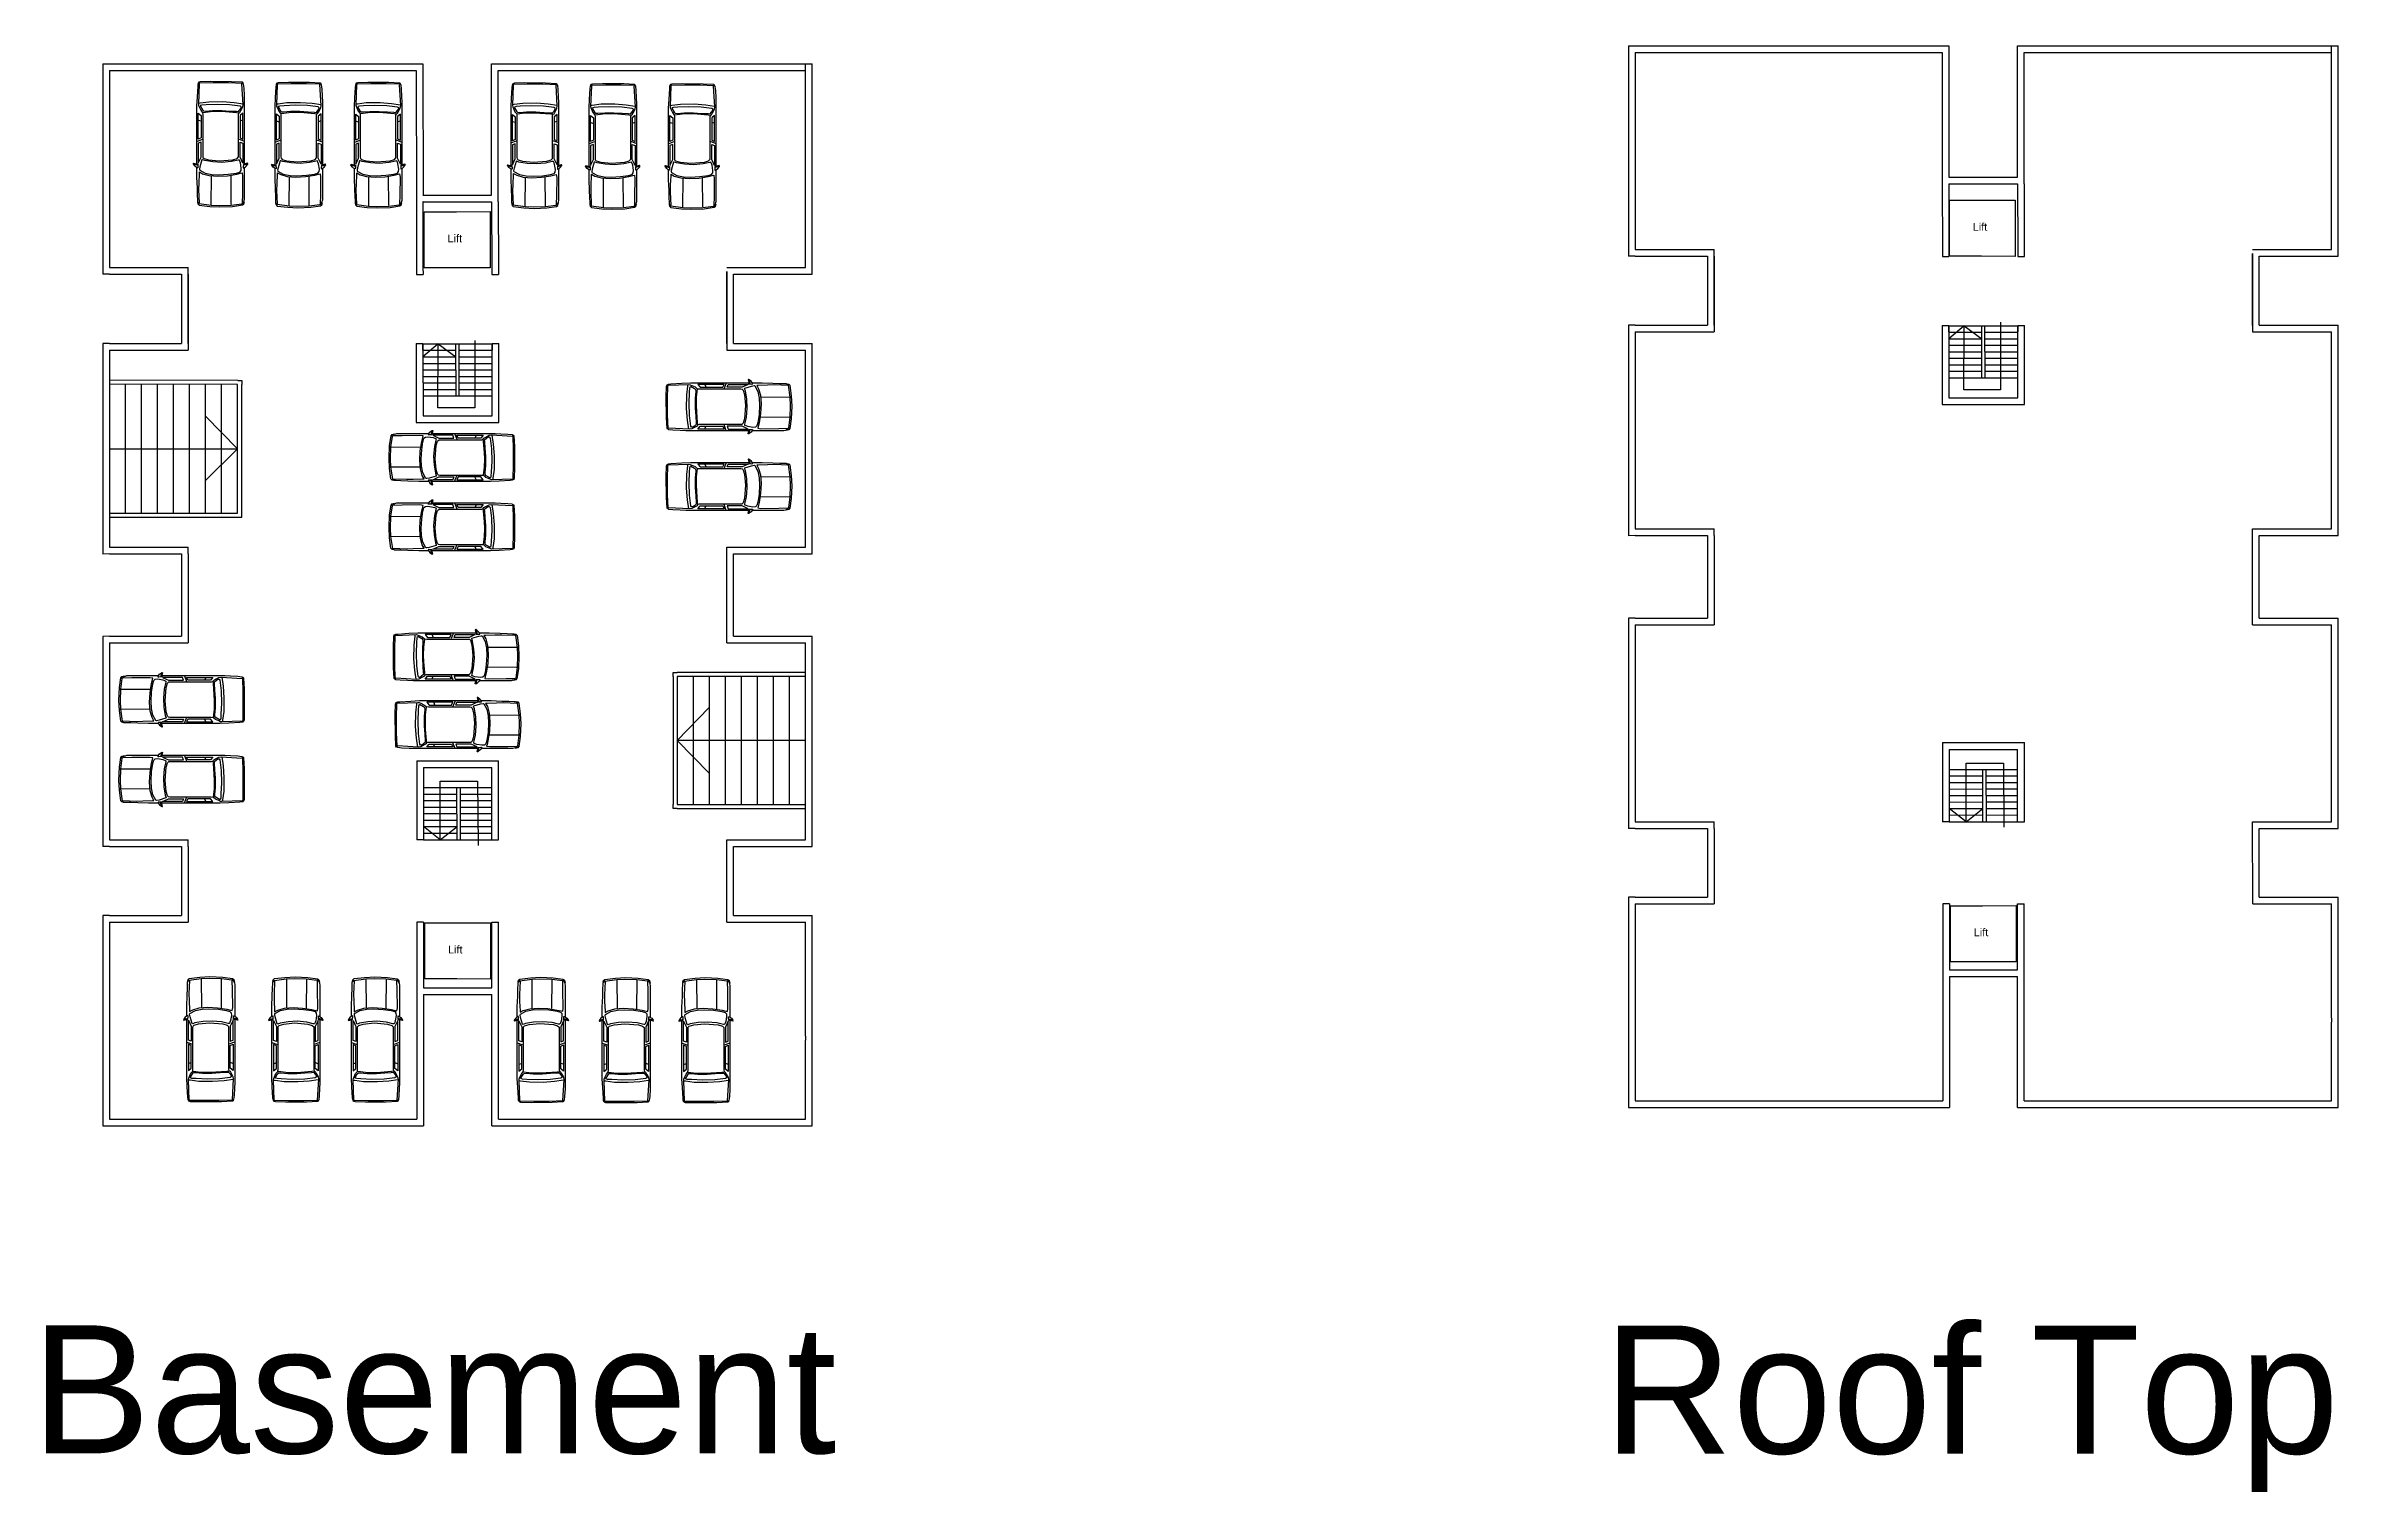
# Model space of a CAD drawing. Header units: inches. Extents: x 1911 to 8354, y 1327 to 3538.
# Drawn here: x 4922 to 8354, y 1327 to 3493 of the extents above; entities that cross this region are included whole.
import ezdxf

# ---------------------------------------------------------------- set-up
doc = ezdxf.new("R2010")
doc.units = ezdxf.units.IN
doc.header["$LTSCALE"] = 8
doc.header["$MEASUREMENT"] = 0
for name, color, linetype in [('Aesthetic', 4, 'Continuous'), ('Label', 72, 'Continuous'), ('Lift', 30, 'Continuous'), ('stairs', 240, 'Continuous'), ('Text', 1, 'Continuous')]:
    doc.layers.add(name, color=color, linetype=linetype)
doc.styles.get("Standard").update_dxf_attribs({"font": 'arial.ttf'})

# ---------------------------------------------------------------- blocks, each defined once
blk = doc.blocks.new('A$C381B4D24')
for p, q in [((-1.777, 0.52), (-1.719, 0.898)), ((-1.719, 0.898), (-1.68, 0.953)), ((-1.68, 0.953), (-1.583, 0.977)), ((-1.672, 0.873), (-1.658, 0.914)), ((-1.658, 0.914), (-1.605, 0.955)), ((-1.293, 0.898), (-1.648, 0.89)), ((-1.605, 0.955), (-1.538, 0.971)), ((-1.538, 0.971), (-1.491, 0.987)), ((-1.491, 0.987), (-0.253, 0.987)), ((-0.596, 0.906), (-1.293, 0.898)), ((-0.473, 0.89), (-0.596, 0.906)), ((-0.274, 0.942), (-0.269, 0.963)), ((-0.269, 0.935), (-0.274, 0.942)), ((-0.269, 0.963), (-0.244, 1.001)), ((-0.263, 0.932), (-0.269, 0.935)), ((-0.246, 0.932), (-0.263, 0.932)), ((-0.131, 0.936), (-0.246, 0.932)), ((-0.244, 1.001), (-0.212, 1.042)), ((-0.212, 1.042), (-0.142, 1.096)), ((-0.162, 0.981), (-0.17, 0.938)), ((-0.133, 1.095), (-0.162, 0.981)), ((-0.142, 1.096), (-0.127, 1.108)), ((-0.12, 1.108), (-0.133, 1.095)), ((-0.128, 0.963), (-0.131, 0.936)), ((-0.124, 0.989), (-0.128, 0.963)), ((-0.127, 1.108), (-0.12, 1.108)), ((-0.11, 1.042), (-0.124, 0.989)), ((-0.124, 0.987), (2.324, 0.987)), ((-0.119, 1.108), (-0.097, 1.101)), ((-0.097, 1.095), (-0.11, 1.042)), ((-0.097, 1.101), (-0.097, 1.095)), ((0.682, 0.92), (-0.097, 0.92)), ((-0.097, 0.92), (0.136, 0.809)), ((0.721, 0.809), (0.682, 0.92)), ((0.753, 0.983), (0.838, 0.761)), ((0.838, 0.92), (1.857, 0.92)), ((0.89, 0.809), (0.838, 0.92)), ((1.585, 0.912), (1.552, 0.825)), ((1.857, 0.92), (1.766, 0.809)), ((1.961, 0.844), (2.095, 0.916)), ((2.095, 0.916), (2.188, 0.93)), ((2.188, 0.93), (2.998, 0.88)), ((2.206, 0.923), (2.258, 0.574)), ((2.324, 0.987), (2.546, 0.978)), ((2.546, 0.978), (2.826, 0.963)), ((2.826, 0.963), (2.989, 0.944)), ((2.989, 0.944), (3.007, 0.929)), ((2.998, 0.93), (3.039, 0.923)), ((3.007, 0.929), (3.015, 0.893)), ((3.015, 0.893), (3.033, 0.361)), ((3.039, 0.923), (3.056, 0.894)), ((3.056, 0.894), (3.08, 0.475)), ((-1.797, 0.023), (-1.777, 0.52)), ((-1.777, -0.371), (-1.797, 0.023)), ((-1.738, 0), (-1.725, 0.465)), ((-1.725, -0.318), (-1.738, 0)), ((-1.725, 0.465), (-1.672, 0.873)), ((-1.706, 0.464), (-0.583, 0.456)), ((-0.602, -0.056), (-0.583, 0.314)), ((-0.583, 0.314), (-0.524, 0.677)), ((-0.546, -0.016), (-0.526, 0.349)), ((-0.526, 0.349), (-0.481, 0.666)), ((-0.524, 0.677), (-0.486, 0.827)), ((-0.486, 0.827), (-0.473, 0.89)), ((-0.481, 0.666), (-0.442, 0.801)), ((-0.442, 0.801), (-0.383, 0.849)), ((-0.383, 0.849), (-0.286, 0.856)), ((-0.286, 0.856), (-0.085, 0.825)), ((-0.085, 0.825), (-0.019, 0.801)), ((-0.033, 0.476), (-0.065, 0.103)), ((-0.065, 0.103), (-0.046, -0.246)), ((0.026, 0.73), (-0.033, 0.476)), ((-0.019, 0.801), (0.032, 0.777)), ((0, 0), (0.039, 0.523)), ((0.039, -0.42), (0, 0)), ((0.032, 0.777), (0.026, 0.73)), ((0.039, 0.523), (0.091, 0.69)), ((0.091, 0.69), (0.149, 0.746)), ((0.136, 0.809), (0.721, 0.809)), ((0.149, 0.746), (1.812, 0.746)), ((1.766, 0.809), (0.89, 0.809)), ((1.812, 0.746), (1.857, 0.761)), ((1.868, 0.766), (1.885, 0.802)), ((1.879, 0.674), (1.868, 0.766)), ((1.914, 0.247), (1.879, 0.674)), ((1.885, 0.802), (1.961, 0.844)), ((1.926, -0.009), (1.914, 0.247)), ((1.92, 0.745), (1.99, 0.802)), ((1.926, 0.666), (1.92, 0.745)), ((1.938, 0.417), (1.926, 0.666)), ((1.961, 0.097), (1.938, 0.417)), ((1.961, -0.265), (1.961, 0.097)), ((1.99, 0.802), (2.054, 0.852)), ((2.054, 0.852), (2.101, 0.852)), ((2.101, 0.852), (2.13, 0.809)), ((2.13, 0.809), (2.182, 0.396)), ((2.182, 0.396), (2.194, -0.088)), ((2.258, 0.574), (2.293, 0.126)), ((2.293, 0.126), (2.287, -0.408)), ((3.033, 0.361), (3.033, -0.237)), ((3.08, 0.475), (3.085, -0.344)), ((-1.726, -0.782), (-1.777, -0.371)), ((-1.68, -0.829), (-1.726, -0.782)), ((-1.658, -0.783), (-1.725, -0.318)), ((-1.719, -0.316), (-0.596, -0.308)), ((-1.616, -0.845), (-1.68, -0.829)), ((-1.618, -0.832), (-1.658, -0.783)), ((-1.642, -0.774), (-1.125, -0.797)), ((-1.585, -0.848), (-1.618, -0.832)), ((-1.545, -0.848), (-1.585, -0.848)), ((-1.338, -0.856), (-1.545, -0.848)), ((-1.064, -0.864), (-1.338, -0.856)), ((-1.125, -0.797), (-0.86, -0.789)), ((-0.643, -0.881), (-1.064, -0.864)), ((-0.86, -0.789), (-0.492, -0.774)), ((-0.397, -0.881), (-0.643, -0.881)), ((-0.576, -0.395), (-0.602, -0.056)), ((-0.505, -0.648), (-0.576, -0.395)), ((-0.533, -0.286), (-0.546, -0.016)), ((-0.481, -0.547), (-0.533, -0.286)), ((-0.434, -0.774), (-0.505, -0.648)), ((-0.492, -0.774), (-0.434, -0.774)), ((-0.364, -0.761), (-0.481, -0.547)), ((-0.256, -0.881), (-0.397, -0.881)), ((-0.331, -0.769), (-0.364, -0.761)), ((-0.234, -0.753), (-0.331, -0.769)), ((-0.269, -0.834), (-0.274, -0.841)), ((-0.274, -0.841), (-0.269, -0.862)), ((-0.263, -0.831), (-0.269, -0.834)), ((-0.269, -0.862), (-0.244, -0.9)), ((-0.246, -0.831), (-0.263, -0.831)), ((-0.131, -0.835), (-0.246, -0.831)), ((0.032, -0.674), (-0.234, -0.753)), ((-0.162, -0.88), (-0.17, -0.837)), ((-0.133, -0.994), (-0.162, -0.88)), ((-0.128, -0.862), (-0.131, -0.835)), ((-0.124, -0.889), (-0.128, -0.862)), ((1.703, -0.881), (-0.125, -0.881)), ((-0.11, -0.941), (-0.124, -0.889)), ((-0.097, -0.817), (0.136, -0.706)), ((0.682, -0.817), (-0.097, -0.817)), ((-0.046, -0.246), (0.006, -0.563)), ((0.006, -0.563), (0.039, -0.65)), ((0.039, -0.65), (0.032, -0.674)), ((0.091, -0.595), (0.039, -0.42)), ((0.13, -0.634), (0.091, -0.595)), ((0.182, -0.642), (0.13, -0.634)), ((0.136, -0.706), (0.721, -0.706)), ((1.793, -0.642), (0.182, -0.642)), ((0.721, -0.706), (0.682, -0.817)), ((0.753, -0.88), (0.838, -0.658)), ((0.89, -0.706), (0.838, -0.817)), ((0.838, -0.817), (1.857, -0.817)), ((1.766, -0.706), (0.89, -0.706)), ((1.585, -0.809), (1.552, -0.722)), ((2.144, -0.881), (1.703, -0.881)), ((1.857, -0.817), (1.766, -0.706)), ((1.883, -0.65), (1.793, -0.642)), ((1.879, -0.628), (1.92, -0.337)), ((1.897, -0.664), (1.879, -0.628)), ((1.967, -0.721), (1.897, -0.664)), ((1.92, -0.337), (1.926, -0.009)), ((1.938, -0.536), (1.961, -0.265)), ((1.943, -0.614), (1.938, -0.536)), ((1.984, -0.657), (1.943, -0.614)), ((2.095, -0.778), (1.967, -0.721)), ((2.142, -0.749), (1.984, -0.657)), ((2.159, -0.806), (2.095, -0.778)), ((2.483, -0.864), (2.144, -0.881)), ((2.165, -0.678), (2.147, -0.742)), ((2.206, -0.813), (2.159, -0.806)), ((2.177, -0.514), (2.165, -0.678)), ((2.194, -0.088), (2.177, -0.514)), ((3.01, -0.785), (2.206, -0.813)), ((2.241, -0.749), (2.235, -0.813)), ((2.287, -0.408), (2.241, -0.749)), ((2.907, -0.837), (2.483, -0.864)), ((2.981, -0.829), (2.907, -0.837)), ((3.01, -0.803), (2.981, -0.829)), ((3.021, -0.82), (2.998, -0.828)), ((3.017, -0.764), (3.01, -0.803)), ((3.033, -0.237), (3.021, -0.764)), ((3.056, -0.799), (3.021, -0.82)), ((3.074, -0.742), (3.056, -0.799)), ((3.085, -0.344), (3.074, -0.742)), ((-0.244, -0.9), (-0.212, -0.941)), ((-0.212, -0.941), (-0.142, -0.995)), ((-0.142, -0.995), (-0.127, -1.007)), ((-0.12, -1.007), (-0.133, -0.994)), ((-0.127, -1.007), (-0.12, -1.007)), ((-0.119, -1.007), (-0.097, -1)), ((-0.097, -0.994), (-0.11, -0.941)), ((-0.097, -1), (-0.097, -0.994))]:
    blk.add_line(p, q)

msp = doc.modelspace()

# ---------------------------------------------------------------- linework, layer by layer
for p, q in [((7291.8, 3492.8), (7771.2, 3492.8)), ((7291.8, 3492.8), (7291.8, 3177.8)), ((7301.8, 3482.8), (7761.2, 3482.8)), ((7301.8, 3482.8), (7301.8, 3187.8)), ((7761.2, 3482.8), (7761.3, 3286.3)), ((7771.2, 3492.8), (7771.3, 3296.3)), ((7874, 3492.8), (8354, 3492.8)), ((7874, 3296.3), (7874, 3492.8)), ((7884, 3492.8), (7884, 3492.8)), ((7884, 3482.8), (8344, 3482.8)), ((7884, 3286.3), (7884, 3482.8)), ((8344, 3187.8), (8344, 3492.8)), ((8354, 3177.8), (8354, 3492.8)), ((5007.3, 3465.6), (5486.7, 3465.6)), ((5007.3, 3465.6), (5007.3, 3150.6)), ((5017.3, 3455.6), (5476.7, 3455.6)), ((5017.3, 3455.6), (5017.3, 3160.6)), ((5476.7, 3455.6), (5476.8, 3259.1)), ((5486.7, 3465.6), (5486.8, 3269.1)), ((5589.5, 3465.6), (6069.6, 3465.6)), ((5589.5, 3269.1), (5589.5, 3465.6)), ((5599.5, 3465.6), (5599.5, 3465.6)), ((5599.5, 3259.1), (5599.5, 3455.6)), ((5599.5, 3455.6), (6059.6, 3455.6)), ((6059.6, 3160.6), (6059.6, 3465.6)), ((6069.6, 3150.6), (6069.6, 3465.6)), ((7771.2, 3296.3), (7874, 3296.3)), ((7874, 3296.3), (7874, 3296.3)), ((7874, 3296.3), (7874, 3296.3)), ((5486.7, 3269.1), (5589.5, 3269.1)), ((5589.5, 3269.1), (5589.5, 3269.1)), ((5589.5, 3269.1), (5589.5, 3269.1)), ((7761.3, 3286.3), (7761.5, 3187.8)), ((7771.2, 3286.3), (7874, 3286.3)), ((7771.3, 3286.3), (7771.2, 3286.3)), ((7771.2, 3286.3), (7771.2, 3187.8)), ((7874, 3286.3), (7874, 3286.3)), ((7874, 3286.3), (7874, 3286.3)), ((7874, 3286.3), (7874.3, 3187.8)), ((7884, 3286.3), (7884.1, 3187.8)), ((5476.8, 3259.1), (5477.1, 3160.6)), ((5486.7, 3259.1), (5589.5, 3259.1)), ((5486.8, 3259.1), (5486.7, 3259.1)), ((5486.7, 3259.1), (5486.7, 3160.6)), ((5589.5, 3259.1), (5589.5, 3259.1)), ((5589.5, 3259.1), (5589.5, 3259.1)), ((5589.5, 3259.1), (5589.8, 3160.6)), ((5599.5, 3259.1), (5599.7, 3160.6)), ((5017.3, 3160.6), (5125.3, 3160.6)), ((5125.3, 3160.6), (5135.3, 3160.6)), ((5135.3, 3150.6), (5135.3, 3160.6)), ((5477.1, 3160.6), (5477.1, 3150.4)), ((5486.7, 3160.6), (5486.8, 3150.4)), ((5589.8, 3160.6), (5589.8, 3150.3)), ((5599.7, 3160.6), (5599.7, 3150.3)), ((5941.6, 3160.6), (5951.6, 3160.6)), ((5951.6, 3160.6), (6059.6, 3160.6)), ((7301.8, 3177.8), (7291.8, 3177.8)), ((7301.8, 3187.8), (7409.8, 3187.8)), ((7301.8, 3177.8), (7409.8, 3177.8)), ((7409.8, 3187.8), (7419.8, 3187.8)), ((7409.8, 3177.8), (7409.8, 3074.3)), ((7419.8, 3177.8), (7419.8, 3187.8)), ((7419.8, 3177.8), (7419.8, 3074.3)), ((7419.8, 3074.3), (7419.8, 3177.8)), ((7761.5, 3187.8), (7761.5, 3177.5)), ((7761.5, 3177.5), (7771.2, 3177.5)), ((7771.2, 3187.8), (7771.2, 3177.5)), ((7874.3, 3187.8), (7874.3, 3177.5)), ((7874.3, 3177.5), (7884.2, 3177.5)), ((7874.3, 3177.5), (7884.2, 3177.5)), ((7884.1, 3187.8), (7884.1, 3177.5)), ((7884.2, 3177.5), (7884.2, 3177.5)), ((8226, 3187.8), (8236, 3187.8)), ((8226, 3177.8), (8226, 3181.8)), ((8226, 3181.8), (8226, 3064.3)), ((8226, 3074.2), (8226, 3177.3)), ((8236, 3187.8), (8344, 3187.8)), ((8236, 3177.8), (8344, 3177.8)), ((8236, 3074.3), (8236, 3177.8)), ((8344, 3177.8), (8354, 3177.8)), ((5017.3, 3150.6), (5007.3, 3150.6)), ((5017.3, 3150.6), (5125.3, 3150.6)), ((5125.3, 3150.6), (5125.3, 3047.1)), ((5135.3, 3150.6), (5135.3, 3047.1)), ((5135.3, 3047.1), (5135.3, 3150.6)), ((5477.1, 3150.4), (5486.8, 3150.4)), ((5589.8, 3150.3), (5599.8, 3150.3)), ((5589.8, 3150.3), (5599.8, 3150.3)), ((5599.8, 3150.3), (5599.8, 3150.3)), ((5941.6, 3150.6), (5941.6, 3154.6)), ((5941.6, 3154.6), (5941.6, 3037.1)), ((5941.6, 3047), (5941.6, 3150.1)), ((5951.6, 3150.6), (6059.6, 3150.6)), ((5951.6, 3047.1), (5951.6, 3150.6)), ((6059.6, 3150.6), (6069.6, 3150.6)), ((7291.8, 3074.4), (7291.8, 2758.9)), ((7301.8, 3074.3), (7291.8, 3074.4)), ((7301.8, 3074.3), (7409.8, 3074.3)), ((7301.8, 3064.3), (7301.8, 2769.3)), ((7301.8, 3064.3), (7409.8, 3064.3)), ((7409.8, 3064.3), (7419.8, 3064.3)), ((7419.8, 3074.3), (7419.8, 3064.3)), ((7761.1, 3074.2), (7771.1, 3074.2)), ((7761.1, 3074.2), (7761.2, 2955.7)), ((7771.1, 3074.2), (7771.1, 3064.3)), ((7771.1, 3064.3), (7771.1, 3074.2)), ((7771.1, 3064.3), (7771.2, 2965.7)), ((7874.6, 3074.2), (7884.6, 3074.2)), ((7874.6, 3074.2), (7874.7, 3064.3)), ((7874.7, 3064.3), (7874.6, 3074.2)), ((7874.6, 2965.7), (7874.7, 3064.3)), ((7884.3, 3074.2), (7884.3, 3074.2)), ((7884.6, 2955.7), (7884.6, 3074.2)), ((8226, 3064.3), (8344, 3064.3)), ((8236, 3074.3), (8344, 3074.3)), ((8344, 3074.3), (8354, 3074.3)), ((8344, 2769.3), (8344, 3064.3)), ((8354, 2759.3), (8354, 3074.3)), ((5007.3, 3047.2), (5007.3, 2731.7)), ((5017.3, 3047.1), (5007.3, 3047.2)), ((5017.3, 3047.1), (5125.3, 3047.1)), ((5017.3, 3037.1), (5017.3, 2742.1)), ((5017.3, 3037.1), (5125.3, 3037.1)), ((5125.3, 3037.1), (5135.3, 3037.1)), ((5135.3, 3047.1), (5135.3, 3037.1)), ((5476.6, 3047.1), (5486.7, 3047.1)), ((5476.6, 3047.1), (5476.7, 2928.6)), ((5486.7, 3047.1), (5486.7, 3037.1)), ((5486.7, 3037.1), (5486.7, 3047.1)), ((5486.7, 3037.1), (5486.8, 2938.6)), ((5590.1, 2938.6), (5590.2, 3037.1)), ((5590.2, 3047.1), (5600.2, 3047.1)), ((5590.2, 3047.1), (5590.2, 3037.1)), ((5590.2, 3037.1), (5590.2, 3047.1)), ((5599.8, 3047.1), (5599.8, 3047.1)), ((5600.1, 2928.6), (5600.2, 3047.1)), ((5941.6, 3037.1), (6059.6, 3037.1)), ((5951.6, 3047.1), (6059.6, 3047.1)), ((6059.6, 3047.1), (6069.6, 3047.1)), ((6059.6, 2742.1), (6059.6, 3037.1)), ((6069.6, 2732.1), (6069.6, 3047.1)), ((7761.2, 2955.7), (7874.6, 2955.7)), ((7771.2, 2965.7), (7874.6, 2965.7)), ((7874.6, 2955.7), (7884.6, 2955.7)), ((5476.7, 2928.6), (5590.1, 2928.6)), ((5486.8, 2938.6), (5590.1, 2938.6)), ((5590.1, 2928.6), (5600.1, 2928.6)), ((7301.8, 2759.3), (7291.8, 2758.9)), ((7301.8, 2769.3), (7419.8, 2769.3)), ((7301.8, 2759.3), (7409.8, 2759.3)), ((7409.8, 2759.3), (7409.8, 2635.8)), ((7419.8, 2759.3), (7419.8, 2769.3)), ((7419.8, 2759.3), (7419.8, 2635.8)), ((8226, 2769.3), (8344, 2769.3)), ((8226, 2625.8), (8226, 2769.3)), ((8236, 2759.3), (8344, 2759.3)), ((8236, 2635.8), (8236, 2759.3)), ((8344, 2759.3), (8354, 2759.3)), ((5017.3, 2732.1), (5007.3, 2731.7)), ((5017.3, 2742.1), (5135.3, 2742.1)), ((5017.3, 2732.1), (5125.3, 2732.1)), ((5125.3, 2732.1), (5125.3, 2608.6)), ((5135.3, 2732.1), (5135.3, 2742.1)), ((5135.3, 2732.1), (5135.3, 2608.6)), ((5941.6, 2742.1), (6059.6, 2742.1)), ((5941.6, 2598.6), (5941.6, 2742.1)), ((5951.6, 2732.1), (6059.6, 2732.1)), ((5951.6, 2608.6), (5951.6, 2732.1)), ((6059.6, 2732.1), (6069.6, 2732.1)), ((5017.3, 2608.6), (5007.3, 2608.5)), ((5007.3, 2608.5), (5007.3, 2293.6)), ((5017.3, 2608.6), (5125.3, 2608.6)), ((5135.3, 2608.6), (5135.3, 2598.6)), ((5951.6, 2608.6), (6059.6, 2608.6)), ((6059.6, 2608.6), (6069.6, 2608.6)), ((6069.6, 2293.6), (6069.6, 2608.6)), ((7301.8, 2635.8), (7291.8, 2635.7)), ((7291.8, 2635.7), (7291.8, 2320.8)), ((7301.8, 2635.8), (7409.8, 2635.8)), ((7301.8, 2625.8), (7301.8, 2330.8)), ((7301.8, 2625.8), (7419.8, 2625.8)), ((7419.8, 2635.8), (7419.8, 2625.8)), ((8226, 2625.8), (8344, 2625.8)), ((8236, 2635.8), (8344, 2635.8)), ((8344, 2635.8), (8354, 2635.8)), ((8344, 2330.8), (8344, 2625.8)), ((8354, 2320.8), (8354, 2635.8)), ((5017.3, 2598.6), (5017.3, 2303.6)), ((5017.3, 2598.6), (5135.3, 2598.6)), ((5941.6, 2598.6), (6059.6, 2598.6)), ((6059.6, 2303.6), (6059.6, 2598.6)), ((7761.7, 2449.3), (7761.8, 2330.7)), ((7761.7, 2449.3), (7884.2, 2449.3)), ((7771.7, 2439.3), (7771.8, 2330.8)), ((7771.7, 2439.3), (7874.2, 2439.3)), ((7874.2, 2330.8), (7874.2, 2439.3)), ((7884.2, 2330.8), (7884.2, 2449.3)), ((5477.3, 2422.1), (5477.4, 2303.6)), ((5477.3, 2422.1), (5599.8, 2422.1)), ((5487.3, 2412.1), (5487.4, 2303.6)), ((5487.3, 2412.1), (5589.8, 2412.1)), ((5589.7, 2303.6), (5589.8, 2412.1)), ((5599.7, 2303.6), (5599.8, 2422.1)), ((5017.3, 2303.6), (5135.3, 2303.6)), ((5135.3, 2293.6), (5135.3, 2303.6)), ((5487.4, 2303.6), (5477.4, 2303.6)), ((5589.7, 2303.6), (5589.7, 2303.6)), ((5589.7, 2303.6), (5599.7, 2303.6)), ((5941.6, 2303.6), (6059.6, 2303.6)), ((5941.8, 2180.6), (5941.6, 2303.6)), ((7301.8, 2320.8), (7291.8, 2320.8)), ((7301.8, 2330.8), (7419.8, 2330.8)), ((7301.8, 2320.8), (7409.8, 2320.8)), ((7409.8, 2320.8), (7409.8, 2217.8)), ((7419.8, 2320.8), (7419.8, 2330.8)), ((7419.8, 2320.8), (7419.8, 2217.8)), ((7771.8, 2330.7), (7761.8, 2330.7)), ((7874.2, 2330.8), (7874.2, 2330.7)), ((7874.2, 2330.7), (7884.2, 2330.8)), ((8226, 2330.8), (8344, 2330.8)), ((8226.2, 2207.8), (8226, 2330.8)), ((8236, 2320.8), (8344, 2320.8)), ((8236, 2217.8), (8236, 2320.8)), ((8344, 2320.8), (8354, 2320.8)), ((5017.3, 2293.6), (5007.3, 2293.6)), ((5017.3, 2293.6), (5125.3, 2293.6)), ((5125.3, 2293.6), (5125.3, 2190.6)), ((5135.3, 2293.6), (5135.3, 2190.6)), ((5951.6, 2293.6), (6059.6, 2293.6)), ((5951.6, 2190.6), (5951.6, 2293.6)), ((6059.6, 2293.6), (6069.6, 2293.6)), ((7291.8, 2217.8), (7291.8, 1902.8)), ((7301.8, 2217.8), (7291.8, 2217.8)), ((7301.8, 2217.8), (7409.8, 2217.8)), ((7301.8, 2207.8), (7301.8, 1912.8)), ((7301.8, 2207.8), (7419.8, 2207.8)), ((7419.8, 2217.8), (7419.8, 2207.8)), ((7762, 2207.8), (7762.1, 2099.2)), ((7772, 2207.8), (7762, 2207.8)), ((7772, 2207.8), (7772.1, 2109.3)), ((7874, 2109.3), (7874.1, 2207.8)), ((7874.1, 2207.8), (7884.1, 2207.8)), ((7884, 2099.3), (7884.1, 2207.8)), ((8226.2, 2207.8), (8344, 2207.8)), ((8236, 2217.8), (8344, 2217.8)), ((8344, 2217.8), (8354, 2217.8)), ((8344, 2036.8), (8344, 2207.8)), ((8354, 1902.8), (8354, 2217.8)), ((5007.3, 2190.6), (5007.3, 1875.6)), ((5017.3, 2190.6), (5007.3, 2190.6)), ((5017.3, 2190.6), (5125.3, 2190.6)), ((5017.3, 2180.6), (5017.3, 1885.6)), ((5017.3, 2180.6), (5135.3, 2180.6)), ((5135.3, 2190.6), (5135.3, 2180.6)), ((5477.5, 2180.6), (5477.6, 2072.1)), ((5487.5, 2180.6), (5477.5, 2180.6)), ((5487.5, 2180.6), (5487.6, 2082.1)), ((5589.6, 2082.1), (5589.6, 2180.6)), ((5589.6, 2180.6), (5599.6, 2180.6)), ((5599.6, 2072.1), (5599.6, 2180.6)), ((5941.8, 2180.6), (6059.6, 2180.6)), ((5951.6, 2190.6), (6059.6, 2190.6)), ((6059.6, 2190.6), (6069.6, 2190.6)), ((6059.6, 2009.6), (6059.6, 2180.6)), ((6069.6, 1875.6), (6069.6, 2190.6)), ((7762, 2109.3), (7762.1, 1912.8)), ((7762.1, 2109.3), (7762, 2109.3)), ((7772, 2099.3), (7772.1, 1902.8)), ((7772.1, 2099.3), (7772, 2099.3)), ((7772.1, 2109.3), (7874, 2109.3)), ((7772.1, 2109.3), (7772.1, 2109.3)), ((7772.1, 2099.3), (7874, 2099.3)), ((7874, 1902.8), (7874, 2099.3)), ((7884, 1912.8), (7884, 2109.3)), ((5477.5, 2082.1), (5477.6, 1885.6)), ((5477.6, 2082.1), (5477.5, 2082.1)), ((5487.5, 2072.1), (5487.6, 1875.6)), ((5487.6, 2072.1), (5487.5, 2072.1)), ((5487.6, 2082.1), (5589.6, 2082.1)), ((5487.6, 2082.1), (5487.6, 2082.1)), ((5487.6, 2072.1), (5589.6, 2072.1)), ((5589.6, 1875.6), (5589.6, 2072.1)), ((5599.6, 1885.6), (5599.6, 2082.1)), ((8344, 2036.8), (8344, 2030.8)), ((8344, 1912.8), (8344, 2030.8)), ((6059.6, 2009.6), (6059.6, 2003.6)), ((6059.6, 1885.6), (6059.6, 2003.6)), ((7291.8, 1902.8), (7772.1, 1902.8)), ((7301.8, 1912.8), (7762.1, 1912.8)), ((7762.1, 1902.8), (7762.1, 1902.8)), ((7874, 1902.8), (8354, 1902.8)), ((7884, 1912.8), (8075.5, 1912.8)), ((8075.5, 1912.8), (8081.5, 1912.8)), ((8081.5, 1912.8), (8161.5, 1912.8)), ((8161.5, 1912.8), (8232, 1912.8)), ((8232, 1912.8), (8344, 1912.8)), ((5007.3, 1875.6), (5487.6, 1875.6)), ((5017.3, 1885.6), (5477.6, 1885.6)), ((5477.6, 1875.6), (5477.6, 1875.6)), ((5589.6, 1875.6), (6069.6, 1875.6)), ((5599.6, 1885.6), (5791.1, 1885.6)), ((5791.1, 1885.6), (5797.1, 1885.6)), ((5797.1, 1885.6), (5877.1, 1885.6)), ((5877.1, 1885.6), (5947.6, 1885.6)), ((5947.6, 1885.6), (6059.6, 1885.6))]:
    msp.add_line(p, q)
at = {"layer": 'Lift'}
for p, q in [((7772.1, 3177.6), (7772.1, 3261.5)), ((7772.1, 3261.5), (7820.3, 3261.5)), ((7820.3, 3261.5), (7870.6, 3261.7)), ((7870.6, 3261.7), (7870.6, 3177.3)), ((5488.7, 3160.3), (5488.7, 3244.3)), ((5488.7, 3244.3), (5536.9, 3244.3)), ((5536.9, 3244.3), (5587.2, 3244.5)), ((5587.2, 3244.5), (5587.2, 3160.1)), ((5536.9, 3160.3), (5488.7, 3160.3)), ((5587.2, 3160.1), (5536.9, 3160.3)), ((7820.3, 3177.6), (7772.1, 3177.6)), ((7870.6, 3177.3), (7820.3, 3177.6)), ((7773.6, 2121.2), (7773.6, 2205.1)), ((7773.6, 2205.1), (7821.8, 2205.1)), ((7821.8, 2205.1), (7872.1, 2205.3)), ((7872.1, 2205.3), (7872.1, 2120.9)), ((5489.4, 2095.4), (5489.4, 2179.3)), ((5489.4, 2179.3), (5537.6, 2179.3)), ((5537.6, 2179.3), (5587.9, 2179.5)), ((5587.9, 2179.5), (5587.9, 2095.1)), ((5537.6, 2095.4), (5489.4, 2095.4)), ((5587.9, 2095.1), (5537.6, 2095.4)), ((7821.8, 2121.2), (7773.6, 2121.2)), ((7872.1, 2120.9), (7821.8, 2121.2))]:
    msp.add_line(p, q, dxfattribs=at)
at = {"layer": 'stairs'}
for p, q in [((7419.7, 3126.3), (7419.8, 3126.3)), ((5135.3, 3099.1), (5135.3, 3099.1)), ((7771.2, 3073.7), (7874.6, 3073.7)), ((7794, 3073.7), (7771.2, 3054.2)), ((7771.2, 3064), (7820.6, 3064)), ((7793.7, 2977.8), (7794, 3073.7)), ((7794, 3073.7), (7820.6, 3054.2)), ((7820.8, 2995.7), (7820.5, 3073.7)), ((7825.5, 2995.7), (7825.3, 3073.8)), ((7825.3, 3064), (7874.6, 3064)), ((7848.7, 3078.8), (7848.7, 2977.8)), ((5486.7, 3046.6), (5590.2, 3046.6)), ((5509.5, 3046.6), (5486.7, 3027.1)), ((5486.7, 3036.8), (5536.1, 3036.8)), ((5486.7, 3027.1), (5536.1, 3027.1)), ((5509.2, 2950.6), (5509.5, 3046.6)), ((5509.5, 3046.6), (5536.1, 3027.1)), ((5536.3, 2968.6), (5536.1, 3046.5)), ((5541.1, 2968.6), (5540.8, 3046.6)), ((5540.8, 3036.8), (5590.2, 3036.8)), ((5540.9, 3027.1), (5590.2, 3027.1)), ((5564.3, 3051.6), (5564.3, 2950.6)), ((7771.2, 3054.2), (7820.6, 3054.2)), ((7771.2, 3044.5), (7820.6, 3044.5)), ((7771.2, 3034.7), (7820.6, 3034.7)), ((7771.2, 3025), (7820.7, 3025)), ((7825.3, 3054.2), (7874.6, 3054.2)), ((7825.4, 3044.5), (7874.6, 3044.5)), ((7825.4, 3034.7), (7874.6, 3034.7)), ((7825.4, 3025), (7874.6, 3025)), ((5209.3, 2985.5), (5017.4, 2986.2)), ((5209.4, 2991.5), (5017.5, 2992.2)), ((5209.4, 2991.5), (5215.3, 2991.5)), ((5215.3, 2991.5), (5215.3, 2985.5)), ((5486.7, 3017.3), (5536.2, 3017.3)), ((5486.7, 3007.6), (5536.2, 3007.6)), ((5486.7, 2997.8), (5536.2, 2997.8)), ((5486.7, 2988.1), (5536.2, 2988.1)), ((5540.9, 3017.3), (5590.2, 3017.3)), ((5540.9, 3007.6), (5590.2, 3007.6)), ((5541, 2997.8), (5590.2, 2997.8)), ((5541, 2988.1), (5590.2, 2988.1)), ((7771.2, 3015.2), (7820.7, 3015.2)), ((7771.2, 3005.5), (7820.7, 3005.5)), ((7771.2, 2995.7), (7874.6, 2995.7)), ((7825.4, 3015.2), (7874.6, 3015.2)), ((7825.5, 3005.5), (7874.6, 3005.5)), ((5041.3, 2793.2), (5041.3, 2985.5)), ((5065.3, 2793.2), (5065.3, 2985.5)), ((5089.3, 2793.2), (5089.3, 2985.5)), ((5113.3, 2793.2), (5113.3, 2985.5)), ((5137.3, 2793.2), (5137.3, 2985.5)), ((5161.3, 2793.2), (5161.3, 2985.5)), ((5185.3, 2793.2), (5185.3, 2985.5)), ((5209.3, 2793.2), (5209.3, 2985.5)), ((5215.3, 2793.2), (5215.3, 2985.5)), ((5486.7, 2978.3), (5536.3, 2978.3)), ((5486.7, 2968.6), (5590.2, 2968.6)), ((5541, 2978.3), (5590.2, 2978.3)), ((7848.7, 2977.8), (7793.7, 2977.8)), ((7820.8, 2965.7), (7820.8, 2965.7)), ((5209.3, 2889.4), (5161.3, 2938.3)), ((5564.3, 2950.6), (5509.2, 2950.6)), ((5536.4, 2938.5), (5536.4, 2938.6)), ((5017.4, 2889.3), (5209.3, 2889.4)), ((5209.3, 2889.4), (5161.3, 2841.8)), ((5209.3, 2889.4), (5209.3, 2889.4)), ((5017.3, 2793.2), (5209.3, 2793.2)), ((5017.3, 2787.2), (5209.3, 2787.2)), ((5209.3, 2787.2), (5215.4, 2787.2)), ((5215.4, 2787.2), (5215.3, 2793.2)), ((5861.2, 2548.5), (5861.2, 2554.5)), ((5861.2, 2554.5), (5867.2, 2554.5)), ((5861.2, 2548.5), (5861.2, 2356.7)), ((6059.1, 2554.5), (5867.2, 2554.5)), ((6059.1, 2548.5), (5867.2, 2548.5)), ((5867.2, 2548.5), (5867.2, 2356.7)), ((5891.2, 2548.5), (5891.2, 2356.7)), ((5915.2, 2548.5), (5915.2, 2356.7)), ((5939.2, 2548.5), (5939.2, 2356.7)), ((5963.2, 2548.5), (5963.2, 2356.7)), ((5987.2, 2548.5), (5987.2, 2356.7)), ((6011.2, 2548.5), (6011.2, 2356.7)), ((6035.2, 2548.5), (6035.2, 2356.7)), ((5867.2, 2452.6), (5915.2, 2501.8)), ((6059.1, 2452.6), (5867.2, 2452.6)), ((5867.2, 2452.6), (5915.2, 2403.8)), ((7771.7, 2409.3), (7874.2, 2409.3)), ((7796.9, 2330.8), (7796.9, 2418.6)), ((7796.9, 2418.6), (7852.8, 2418.6)), ((7822.3, 2330.6), (7822, 2409.1)), ((7827.4, 2330.7), (7827.1, 2409.2)), ((7852.8, 2418.6), (7853.7, 2322.7)), ((5487.3, 2382.1), (5589.8, 2382.1)), ((5487.3, 2372.3), (5537.6, 2372.3)), ((5512.5, 2303.6), (5512.5, 2391.4)), ((5512.5, 2391.4), (5568.4, 2391.4)), ((5537.8, 2303.4), (5537.6, 2382)), ((5542.9, 2303.6), (5542.7, 2382.1)), ((5542.7, 2372.3), (5589.8, 2372.3)), ((5568.4, 2391.4), (5569.2, 2295.5)), ((7771.7, 2399.5), (7822.1, 2399.4)), ((7771.7, 2389.8), (7822.1, 2389.8)), ((7771.7, 2380), (7822.1, 2379.9)), ((7771.7, 2370.3), (7822.2, 2370.3)), ((7827.2, 2399.5), (7874.2, 2399.5)), ((7827.2, 2389.8), (7874.2, 2389.8)), ((7827.2, 2380.1), (7874.2, 2380)), ((7827.3, 2370.3), (7874.2, 2370.3)), ((5487.3, 2362.6), (5537.6, 2362.6)), ((5487.3, 2352.8), (5537.7, 2352.7)), ((5487.3, 2343.1), (5537.7, 2343.1)), ((5542.8, 2362.6), (5589.8, 2362.6)), ((5542.8, 2352.9), (5589.8, 2352.8)), ((5542.8, 2343.1), (5589.8, 2343.1)), ((5861.2, 2350.7), (5861.2, 2356.7)), ((5867.2, 2350.7), (5861.2, 2350.7)), ((5867.2, 2356.7), (6059.1, 2356.6)), ((5867.2, 2350.7), (6059.1, 2350.6)), ((7771.7, 2360.5), (7822.2, 2360.4)), ((7771.7, 2350.8), (7822.2, 2350.8)), ((7771.7, 2341), (7822.3, 2340.8)), ((7796.9, 2330.8), (7771.8, 2350.8)), ((7796.9, 2330.8), (7822.2, 2350.8)), ((7827.3, 2360.6), (7874.2, 2360.5)), ((7827.3, 2350.8), (7874.2, 2350.8)), ((7827.4, 2340.9), (7874.2, 2341)), ((5487.3, 2333.3), (5537.7, 2333.2)), ((5487.3, 2323.6), (5537.8, 2323.7)), ((5487.3, 2313.8), (5537.8, 2313.6)), ((5512.5, 2303.6), (5487.4, 2323.6)), ((5487.4, 2303.6), (5589.7, 2303.6)), ((5512.5, 2303.6), (5537.8, 2323.7)), ((5542.8, 2333.4), (5589.8, 2333.3)), ((5542.9, 2323.6), (5589.8, 2323.6)), ((5542.9, 2313.7), (5589.8, 2313.8)), ((7771.8, 2330.8), (7874.2, 2330.8))]:
    msp.add_line(p, q, dxfattribs=at)

# ---------------------------------------------------------------- block references
at = {"layer": 'Aesthetic', "yscale": 38.4722857658435, "zscale": 38.4722857658435}
for p, xscale, rotation in [((5181.8, 3320.6), -38.4722857658435, 269.9999999999983), ((5298.7, 3319.3), -38.4722857658435, 269.9999999999983), ((5417.6, 3319.2), -38.4722857658435, 269.9999999999983), ((5652.1, 3318.5), -38.4722857658435, 269.9999999999983), ((5769, 3317.2), -38.4722857658435, 269.9999999999983), ((5887.9, 3317.1), -38.4722857658435, 269.9999999999983), ((5969.7, 2954.3), 38.4722857658435, 180), ((5969.7, 2835), 38.4722857658435, 180), ((5561.3, 2579.8), 38.4722857658435, 180), ((5563.9, 2478.3), 38.4722857658435, 180), ((5167, 2029.9), 38.4722857658435, 270), ((5294.4, 2029.5), 38.4722857658435, 270), ((5413.6, 2029.5), 38.4722857658435, 270), ((5661.8, 2028.8), 38.4722857658435, 270), ((5789.1, 2028.4), 38.4722857658435, 270), ((5908.4, 2028.4), 38.4722857658435, 270)]:
    msp.add_blockref('A$C381B4D24', p, dxfattribs=dict(at, xscale=xscale, rotation=rotation))
at = {"layer": 'Aesthetic', "xscale": 38.4722857658435, "yscale": 38.4722857658435, "zscale": 38.4722857658435}
for p in [(5505.2, 2874.3), (5505.2, 2770.4), (5100.6, 2511.7), (5100.6, 2392.4)]:
    msp.add_blockref('A$C381B4D24', p, dxfattribs=at)

# ---------------------------------------------------------------- texts
at = {"layer": 'Label', "char_height": 11.64, "attachment_point": 1}
for insert in [(7807, 3227.5), (5523.6, 3210.2), (7808.5, 2171.1), (5524.3, 2145.3)]:
    msp.add_mtext_dynamic_manual_height_columns('Lift ', width=1882.539, gutter_width=58.2, heights=[0], dxfattribs=dict(at, insert=insert))
at = {"layer": 'Text'}
for s, p in [('Roof Top', (7254, 1384.8)), ('Basement', (4900.2, 1385.1))]:
    msp.add_text(s, height=191.68, dxfattribs=at).set_placement(p)

doc.saveas('drawing.dxf')
